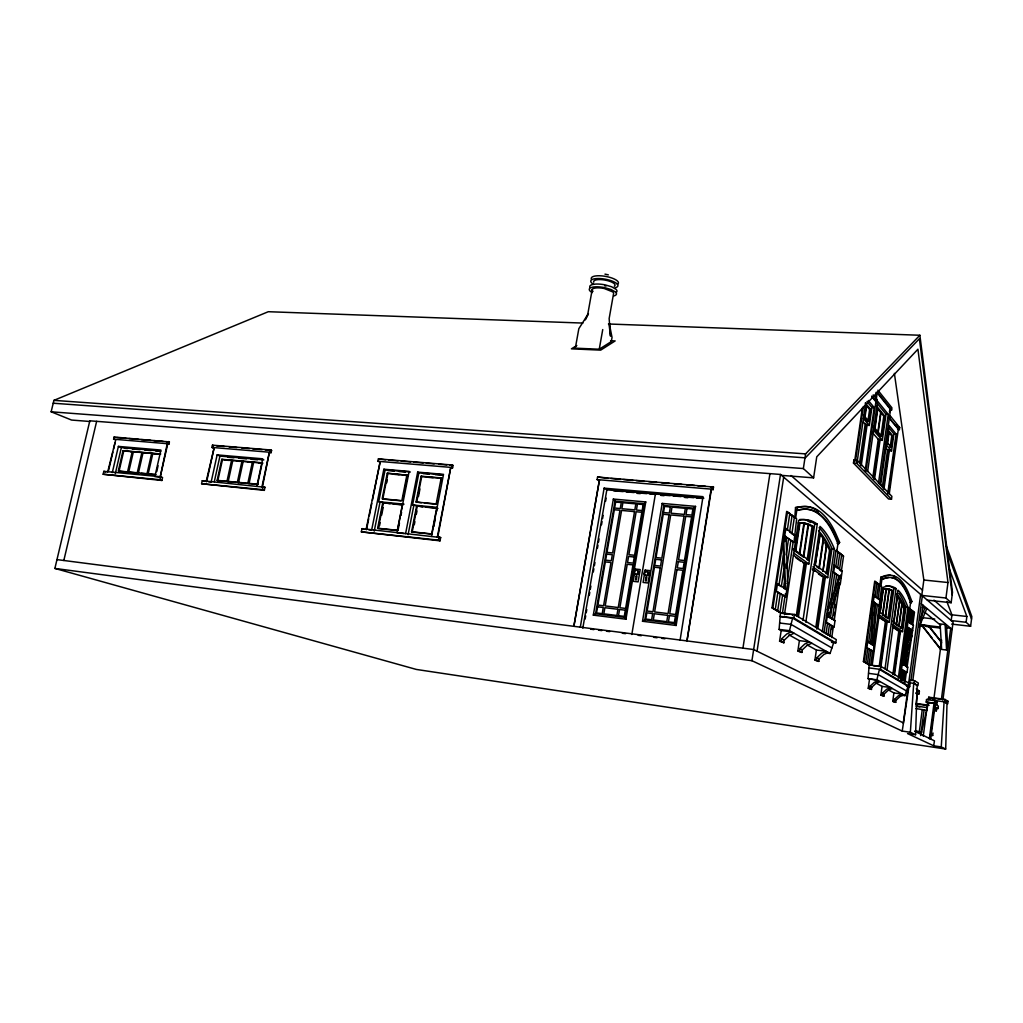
<?xml version="1.0" encoding="UTF-8"?>
<svg xmlns="http://www.w3.org/2000/svg" width="1023" height="1023" viewBox="0 0 1023 1023"><rect width="100%" height="100%" fill="white"/><g stroke="black" fill="none" stroke-linecap="round" stroke-linejoin="round"><path stroke-width="1.5" d="M945.687 749.041L947.004 703.632L944.088 701.868L941.25 746.931L945.687 749.041L416.335 669.438L54.884 568.43L89.819 420.811L780.511 474.455L953.078 622.189L942.874 700.218M915.585 734.744L917.158 685.512L913.705 683.415L910.355 732.263L915.585 734.744L907.554 733.568L933.705 745.805L941.25 746.931M879.997 681.574L876.046 683.3L871.775 687.226L871.468 689.438L869.703 688.492L870.01 686.267L874.294 682.328L878.271 680.602L868.054 678.633L869.192 664.912L863.412 661.523L874.678 581.358L881.673 586.409L873.322 651.51L866.149 647.406L873.322 651.51M794.065 633.25L789.372 635.373L784.283 640.142L783.887 642.789L781.303 641.421L781.7 638.748L786.815 633.966L791.533 631.83L781.188 630.552L779.104 629.401L780.472 612.815L772.007 607.841L786.661 511.513L796.648 518.84L793.963 542.395L785.153 536.397L785.332 541.167M951.633 624.094L970.61 626.281L971.85 616.664L945.981 545.144M928.398 699.655L928.731 697.187L944.92 699.4L948.065 701.33L947.746 703.798L944.587 701.868L934.28 700.461M970.61 626.281L966.108 622.278L966.863 616.485L948.756 567.279M608.455 323.997L919.869 335.25L952.503 592.304L951.147 602.726L945.943 598.007L947.989 582.522L917.925 349.227L816.75 456.821L813.605 477.856L781.572 475.363M933.948 698.313L941.633 640.014M940.84 648.096L941.556 642.585L928.385 625.846L921.493 625.04L940.649 649.464M934.025 703.261L929.37 738.593L930.674 739.22L935.303 704.016L934.025 703.261L927.72 702.392L923.245 736.138M931.352 729.425L931.94 724.936M932.528 720.448L932.925 717.443M933.513 712.954L934.293 710.179M932.17 698.197L937.145 701.829L936.812 704.336L935.035 703.287L935.367 700.768L932.17 698.197L926.531 699.566L926.199 702.072L928.014 703.121M946.595 650.04L947.503 643.147L946.492 625.654L945.124 624.516L940.124 623.94L941.646 649.439L946.595 650.04L945.124 624.516M946.774 601.422L951.94 614.81L951.185 620.577L966.108 622.278M941.403 699.323L950.699 628.263L946.262 627.751M944.587 701.868L944.92 699.4M916.007 704.31L917.439 693.543L916.045 692.712M915.981 693.466L919.038 693.888L919.383 691.254L916.25 688.965M919.319 731.765L922.273 709.566M921.173 732.033L924.127 709.834M903.808 680.269L904.984 671.625M908.577 645.091L905.726 666.178L907.746 667.124L907.005 672.559L900.879 669.068L907.005 672.559M910.099 633.838L910.675 629.593M911.403 624.209L913.143 611.422L912.465 611.345M904.741 679.08L905.163 675.986M906.838 663.582L907.26 660.474M907.887 655.82L908.309 652.712M908.948 648.071L909.357 644.963M909.997 640.308L910.419 637.201M912.938 618.595L913.36 615.488M904.971 682.507L906.327 672.469M907.069 667.034L913.398 625.283L907.401 621.166L913.398 625.283M912.363 627.892L912.005 630.577L912.682 630.654L906.659 626.613L911.966 630.142L902.989 658.697L901.57 669.157M912.721 625.206L914.447 612.47L909.153 608.25L899.69 677.789M903.322 722.916L920.649 594.44M909.524 682.789L909.882 680.103L914.6 680.73L918.322 683.019L917.963 685.679L914.242 683.415L909.524 682.789L902.222 731.074L910.355 732.263M894.383 373.369L923.846 580.015L921.774 595.399L945.943 598.007M906.544 686.241L909.69 686.663L910.061 683.901L880.969 666.433L869.192 664.912M922.337 595.872L910.905 680.73L909.882 680.103M912.848 680.218L922.951 605.156M914.242 683.415L914.6 680.73M899.908 599.772L896.468 624.823L899.051 626.703L902.133 604.12M898.731 626.472L901.877 603.557M892.862 674.489L898.846 630.82L892.516 626.281M893.897 674.63L899.869 630.935L897.81 630.692L892.747 627.073M894.562 674.694L900.483 631.383L899.869 630.935M901.276 628.327L903.987 608.532L897.261 595.731M900.253 628.199L902.312 628.442L905.01 608.647L903.795 605.59A189.511 46.419 -82.8 0 0 896.583 593.775M903.782 694.949L900.035 696.561L896.007 700.256L895.713 702.341L894.332 702.149L892.759 701.318L893.897 692.942L888.808 690.129M900.483 631.383L902.542 631.626L905.892 607.074A192.503 47.16 -82.8 0 0 898.961 593.404M895.713 702.341L894.153 701.509L894.434 699.412L898.475 695.704L902.248 694.08L893.897 692.942M898.296 678.275L907.951 607.304A192.631 46.956 -82.8 0 0 899.102 591.243L897.977 590.194L887.005 669.975M907.337 626.69L908.079 621.242M900.879 680.078L902.26 669.924M903.399 661.574L903.002 664.439L904.37 665.308L906.199 651.83M904.933 650.283L908.002 627.611M908.744 622.189L910.496 609.324L909.805 609.248M902.452 679.451L903.629 670.781M907.529 642.022L909.345 628.608M910.086 623.199L911.825 610.373L911.135 610.296M885.253 616.664L889.051 589.286M885.586 616.907L889.396 589.427M879.192 666.433L885.458 621.217L878.245 616.051M880.266 666.574L886.519 621.345L884.396 621.102M909.69 686.663L880.56 669.4L887.184 621.818L886.519 621.345M883.169 589.261A189.511 46.419 -82.8 0 1 892.414 590.424L889.038 618.762L879.499 611.805M887.184 621.818L889.307 622.061L893.949 588.404L892.772 587.586A192.503 47.16 -82.8 0 0 885.841 585.936M892.248 688.453L888.386 690.129L884.243 693.926L883.949 696.075L882.529 695.883L880.867 695.001L882.043 686.382L875.292 682.648M885.023 668.786L896.071 588.634L894.895 587.816A192.631 46.956 -82.8 0 0 883.041 587.496L872.274 664.681M883.949 696.075L882.286 695.192L882.58 693.031L886.736 689.208L890.611 687.546L882.043 686.382M893.872 622.93L897.555 596.115M899.639 599.286L896.161 624.593L893.552 622.7M872.593 651.421L870.637 665.423L864.154 661.612L875.419 581.435M887.683 494.083L896.11 433.995L889.077 425.504L880.65 485.03M866.89 647.495L867.734 641.523L866.993 641.434L872.568 644.989L871.877 606.677L872.606 606.754L873.31 645.078M872.606 606.754L874.192 595.514L873.45 595.437L876.621 597.841L878.565 583.941L874.678 581.358M889.409 487.536L889.844 484.378M890.509 479.646L890.956 476.488M892.504 465.452L892.951 462.294M893.616 457.562L894.051 454.404M895.598 443.368L896.046 440.21M889.256 493.904L898.322 429.212L889.307 418.177L899.37 429.66L897.593 429.161L898.322 429.212M867.785 648.416L865.803 662.572L865.062 662.482M868.617 642.47L872.069 617.802M875.036 596.639L876.992 582.701L876.263 582.624M899.37 429.66L899.677 427.537L890.355 416.054L888.872 415.965M869.397 649.426L867.427 663.531L866.686 663.441M870.228 643.493L872.274 628.876M874.166 615.335L875.803 603.698M891.493 499.224L891.89 496.36L857.057 460.184L853.924 459.966L853.463 463.061L888.565 498.994L891.493 499.224L856.609 463.291L853.463 463.061M871.008 650.423L869.039 664.477L868.31 664.387M871.826 644.516L872.478 639.886M874.179 627.751L877.376 604.874M890.739 575.322A203.871 49.807 -82.8 0 0 885.637 575.565L880.88 577.177L878.194 599.03L880.471 600.284L879.665 606.115L874.217 602.534M880.982 585.872L881.903 579.312L886.199 577.829A201.659 49.181 -82.8 0 1 888.757 577.432M871.468 689.438L868.233 688.287L869.473 679.425M883.002 588.992L880.049 612.867L883.386 588.916M886.097 588.762L882.504 614.657L887.977 618.646L891.851 590.642L884.511 588.724M882.836 614.9L886.468 588.775M873.757 478.802L879.371 439.379L878.258 439.302L872.005 432.154M874.499 479.365L880.074 440.171L879.371 439.379M874.499 429.123L877.44 408.471L883.795 416.182L880.905 436.527L874.857 429.545L877.798 408.906M876.621 406.157L884.908 416.246L882.018 436.604L872.721 425.824M880.074 440.171L882.312 440.325L886.02 414.187L877.325 403.561M878.54 482.856L888.245 414.328L877.67 401.31L867.619 471.577M889.422 412.064L889.793 409.469L890.534 409.52L879.959 484.301M890.048 418.215L890.355 416.054M889.793 409.469L891.608 409.98L891.915 407.819L877.9 390.198M887.12 443.713L888.744 432.243L891.775 435.836L892.862 435.9L891.263 447.307L886.455 441.731M887.465 444.11L889.089 432.639M882.35 486.974L887.58 449.928L885.637 447.716M883.233 488.61L888.667 450.005L887.58 449.928M883.936 489.135L889.345 450.772L888.667 450.005M890.163 447.23L891.775 435.836M889.345 450.772L891.532 450.926L893.923 433.854L888.872 427.793M831.52 642.354L835.804 642.892L836.277 639.605L794.36 614.439L780.472 612.815M861.213 465.785L867.044 425.274L863.297 422.23M865.279 403.036L870.752 409.558L869.026 421.553L867.875 421.476L869.601 409.494L866.238 405.492L864.486 417.576M867.044 425.274L869.333 425.415L871.916 407.461L866.993 401.553M865.138 470.81L874.217 407.589L868.322 400.492M875.458 399.494L876.417 392.794M865.893 471.577L875.905 401.758L871.877 396.834M875.905 401.758L876.673 401.809L876.992 399.571L873.194 394.891M877.721 432.857L880.65 412.359M878.079 433.266L880.995 412.781M872.862 477.14L878.258 439.302M822.262 631.869L834.359 548.814A231.837 68.298 -82.5 0 0 821.584 527.881L819.986 526.397L805.83 622.189M807.096 644.899L816.38 650.04L814.922 659.976L817.16 661.165L818.784 661.382L819.142 658.902L823.899 654.464L828.31 652.508L825.535 652.15M824.014 632.956L836.06 550.157L843.527 556.103L841.366 571.115L842.146 571.192L840.407 583.263L828.374 616.332M826.533 615.577L835.011 620.577L834.09 626.997L826.392 622.189L828.195 609.81L840.241 576.806L832.901 571.857L841.238 577.535L840.446 577.458L840.816 574.913M833.707 571.934L834.64 565.502L833.835 565.412M825.97 634.119L827.543 623.314M829.039 612.994L828.489 616.818L835.011 620.577M830.919 600.066L834.806 573.276M827.914 635.283L829.474 624.516M830.407 618.058L832.722 602.112L830.228 608.979M834.41 590.527L836.699 574.683M863.361 406.502L855.497 460.836L854.716 460.785L862.351 408.011M829.845 636.447L831.392 625.718M832.326 619.273L835.957 594.158M837.863 581.077L838.579 576.077M832.108 629.554L832.556 626.421M834.141 615.475L834.602 612.342M835.28 607.649L835.727 604.516M856.609 463.291L857.057 460.184M831.75 637.585L833.297 626.894L825.587 622.086L826.392 622.189M834.218 620.488L839.614 583.174L840.407 583.263M857.069 462.46L865.688 402.832M866.609 405.939L864.87 418.011L867.875 421.476M859.512 463.432L865.151 424.34M860.433 465.081L866.302 424.417M818.848 568.315L823.272 538.315M823.668 538.955L819.295 568.647L816.674 566.729M826.494 543.865L822.952 571.307L826.878 544.581M815.804 627.406L823.246 576.601L812.441 568.852M816.789 629.094L824.448 576.729L823.246 576.601M817.876 628.263L825.318 577.356L824.448 576.729M820.28 534.121L815.126 565.604L819.845 533.61L825.382 541.742L829.551 550.208L826.124 573.622L827.326 573.75L830.753 550.323L828.988 546.435A228.039 67.492 -82.5 0 0 818.592 530.911M825.318 577.356L827.722 577.611L831.968 548.584A231.671 68.579 -82.5 0 0 819.129 527.651M818.784 661.382L816.546 660.18L816.904 657.699L821.686 653.237L826.124 651.267L816.38 650.04M796.265 615.833L804.155 562.906L793.337 555.157M797.518 615.974L805.395 563.034L802.914 562.778M798.439 616.818L806.341 563.711L805.395 563.034M798.145 522.919L804.973 523.341L812.096 526.5L807.147 559.798L808.387 559.926L813.336 526.615L812.633 526.116A228.039 67.492 -82.5 0 0 799.411 523.047M806.341 563.711L808.822 563.967L814.768 523.942L813.08 522.74A231.671 68.579 -82.5 0 0 799.666 519.531M811.802 643.224L807.249 645.257L802.326 649.848L801.942 652.418L800.28 652.201L797.876 650.922L799.398 640.641L788.976 634.874M802.978 620.488L817.249 524.16L815.574 522.958A231.837 68.298 -82.5 0 0 798.631 520.413L784.436 614.733M801.942 652.418L799.551 651.139L799.935 648.556L804.871 643.94L809.449 641.894L799.398 640.641M933.705 745.805L934.447 740.844L915.086 731.483M813.605 477.856L803.362 468.56L805.574 453.892L919.869 335.25M785.332 593.89L782.378 613.519L772.007 607.841M787.173 581.729L793.106 542.305M785.766 596.805L775.485 590.834L785.766 596.805L787.787 583.391L786.022 536.487M783.887 642.789L779.577 641.204L781.188 630.552M795.216 551.116L799.462 522.894M795.715 551.474L800.012 522.881M799.257 554.057L803.886 523.175M799.743 554.415L804.41 523.252M792.377 615.488L792.505 614.593M835.804 642.892L793.822 618.007L794.36 614.439M808.093 524.351L803.234 556.947L792.812 549.364M803.707 557.305L808.592 524.582M930.188 735.141L932.682 735.511L933.053 733.031M933.884 710.474L936.377 710.832L936.748 708.364L934.306 706.957M936.748 708.364L937.989 708.543L938.36 706.087L934.664 703.926L936.812 704.336M772.889 607.943L787.531 511.59M776.367 590.936L777.454 583.749L776.585 583.647L781.316 586.678L783.976 569.12M785.6 588.967L783.797 541.96L785.843 528.456L784.973 528.38L787.301 530.144L789.833 513.418L788.976 513.341M777.876 592.33L775.293 609.363L774.424 609.26M778.963 585.169L783.452 555.54M785.6 541.372L786.227 537.203M780.242 593.8L777.672 610.757L776.802 610.654M786.124 554.914L788.541 538.916M782.582 595.258L780.038 612.15L779.168 612.048M784.5 582.611L783.656 588.174L784.743 588.864L782.927 541.87L783.797 541.96M786.649 568.34L790.843 540.63M791.892 533.622L794.398 517.05L786.661 511.513M811.93 507.92A245.443 72.492 -82.5 0 0 802.313 506.475L795.523 507.549L794.794 517.97L795.651 518.047L796.827 510.196L802.978 509.198A242.771 71.572 -82.5 0 1 834.103 534.863L837.952 543.609L836.904 550.834L836.098 550.745L843.527 556.103M902.222 731.074L751.931 660.705L780.511 474.455M757.058 651.191L783.682 477.166M742.941 648.147L769.935 473.636M711.381 489.531L686.97 640.922L711.087 489.314L713.095 489.672L713.517 487.038L597.573 477.05L597.125 479.595L599.414 480.158L573.865 626.319L599.414 480.158M713.095 489.672L712.929 486.603M676.139 625.475L675.052 623.608L693.875 508.188L695.538 506.385L662.175 503.406L642.508 621.268L676.139 625.475L695.538 506.385M631.818 634.49L655.398 494.032M642.508 621.268L644.81 619.848L663.863 505.503L662.175 503.406M625.948 619.209L624.938 617.38L644.145 503.738L645.743 501.948L613.352 499.058L593.314 615.13L625.948 619.209L645.743 501.948M593.314 615.13L595.578 613.723L615.002 501.117L613.352 499.058M680.103 640.027L703.006 496.666L604.12 488.163L580.31 627.15M582.816 628.16L606.831 489.838L604.12 488.163M585.156 619.017L585.706 615.884M586.243 612.739L586.793 609.593M589.248 595.463L589.785 592.33M590.335 589.184L590.885 586.038M593.34 571.908L593.877 568.775M594.427 565.629L594.964 562.484M597.419 548.354L597.969 545.221M598.519 542.075L599.056 538.929M601.511 524.799L602.061 521.666M602.598 518.52L603.148 515.375M605.603 501.244L606.14 498.111M585.77 319.074L588.43 313.626L578.839 328.664L575.322 348.178L599.248 349.227L602.739 329.572M592.202 289.535L587.752 314.33L585.092 320.02M437.371 501.18L436.783 504.237L424.404 503.047M438.841 493.546L439.43 490.49M440.913 482.856L441.501 479.8M437.358 508.073L417.269 506.116L412.192 532.062L432.307 534.185L431.693 533.916L436.757 507.779L436.757 511.142M431.514 536.436L443.522 474.352L417.665 472.127L405.581 533.674M433.79 526.5L435.274 518.827M437.754 537.228L450.734 467.549L437.345 537.049L440.67 537.535L440.031 540.835L361.349 531.87L362.001 528.648L440.67 537.535M452.256 465.017L453.048 465.439L452.575 467.882L451.782 467.46L452.256 465.017L378.395 458.905L377.922 461.283L380.147 461.821L372.398 500.362M440.031 540.835L438.407 540.131L439.046 536.819M422.512 506.858L412.563 504.991L418.893 472.741L417.665 472.127M408.075 534.748L413.804 505.554M416.054 502.024L421.105 476.207L441.194 477.958L436.169 503.943L416.054 502.024L421.31 502.753M416.668 502.319L421.719 476.513L421.105 476.207M412.806 532.331L411.566 531.794L416.655 505.835M418.471 496.539L419.954 488.956M414.302 524.709L414.89 521.653M416.387 514.032L416.988 510.976M406.924 474.966L401.847 500.669L382.167 498.776L387.269 473.253L407.538 475.273L387.269 473.253M403.062 497.932L403.663 494.915M405.146 487.357L406.643 479.813M402.448 504.454L397.346 530.298L377.653 528.226L382.781 502.562L378.727 501.718L385.121 469.838L383.855 469.225L371.656 530.08L368.868 529.773M397.973 530.566L399.469 522.97M400.978 515.375L401.566 512.344M374.226 531.142L379.993 502.28M400.952 500.81L382.794 499.071L387.896 473.559M386.72 482.869L387.321 479.864M396.464 530.4L378.293 528.495L383.42 502.843L403.075 504.748M379.533 525.745L380.134 522.727M381.643 515.183L383.139 507.651M366.081 529.479L380.147 461.821M366.503 529.658L368.676 518.866M369.303 515.784L371.784 503.444M262.412 487.038L269.343 452.383L261.952 486.846L264.995 487.28L264.33 490.362L201.595 483.738L202.26 480.72L264.995 487.28M270.673 449.992L271.581 450.401L271.082 452.69L270.174 452.281L270.673 449.992L212.439 445.171L211.94 447.422L214.114 447.921L206.646 481.705M264.33 490.362L262.502 489.608L263.154 486.526M252.374 462.217L247.783 483.47L256.773 484.327M249.049 483.598L253.653 462.319M256.786 486.36L262.719 458.803L217.132 454.89L211.16 481.999L208.666 481.756M258.32 484.467L257.63 484.186L262.233 462.831L221.774 459.301L217.145 480.35L218.551 480.925M241.927 461.296L237.31 482.485L246.249 483.329M238.576 482.6L243.18 461.411M231.543 460.388L226.927 481.501L235.789 482.332M228.18 481.616L232.796 460.503M212.874 447.818L213.372 445.58L212.439 445.171M206.173 481.526L214.114 447.921M214.319 481.628L219.945 456.092L217.132 454.89M221.774 459.301L222.477 459.596L217.848 480.631L225.405 481.347M167.695 444.046L160.163 477.268L167.209 443.841L168.897 444.148L169.396 441.936L114.116 437.038L113.604 439.199L115.752 439.698L107.658 472.115M161.89 480.465L159.946 479.723L160.624 476.744L103.835 471.334L103.157 474.25L161.89 480.465L162.567 477.498L160.624 476.744M168.897 444.148L167.938 443.739L168.437 441.527M146.967 473.918L151.647 453.406M148.143 474.033L152.836 453.509M156.736 471.629L158.066 465.734M137.197 472.997L141.89 452.55M143.067 452.652L138.374 473.099L130.1 472.319M160.739 453.969L123.003 450.67L118.297 470.989L156.059 474.57M132.21 451.706L127.504 472.076L119.039 471.271L123.745 450.964L160.023 454.135M128.681 472.178L133.374 451.808M108.515 470.746L112.862 452.115M113.579 449.007L115.036 442.806M112.313 472.562L118.387 446.399L160.905 450.056L154.857 476.628L159.678 477.076M115.292 473.675L121.353 447.575L118.387 446.399M63.822 560.489L96.635 421.348M920.623 735.575L928.411 702.929M90.254 421.514L71.572 420.057L51.15 411.796L53.912 400.364L268.295 311.708L582.905 323.076M792.595 618.109L833.758 642.431L830.049 653.48L789.5 630.679L792.595 618.109L780.459 616.664M905.01 695.64L876.864 679.809L879.435 669.413L908.002 686.305L905.01 695.64L900.867 695.077M902.363 664.029L903.181 661.433M904.895 655.986L908.347 644.963M910.061 639.516L911.34 635.424M903.053 664.119L912.017 635.513M911.288 630.053L902.299 658.607L902.989 658.697M827.991 615.117L828.809 612.854M833.221 600.744L835.689 593.954M836.187 592.586L839.614 583.174M839.448 576.716L827.39 609.708L828.195 609.81M919.025 627.24L926.569 609.12L925.022 607.841L922.401 607.547M919.997 619.861L925.022 607.841M909.895 602.534L911.263 602.688L911.915 601.524L908.987 593.928A203.948 49.667 -82.8 0 0 887.082 575.706L880.88 577.177M839.64 542.395L838.042 542.241L837.159 543.533L838.745 543.686L839.64 542.395L835.407 532.727A245.558 72.301 -82.5 0 0 804.014 506.628L795.523 507.549M599.248 349.227L611.306 341.58L612.035 337.437L609.337 323.805M576.819 345.531L571.422 348.843L600.693 350.135L615.143 340.928L610.59 340.749M645.27 572.228L647.009 571.525L648.531 572.471L648.684 574.376L647.354 575.783L645.539 575.655L644.618 574.069M881.174 579.235L886.928 577.905A201.697 49.104 -82.8 0 1 908.603 595.808L911.263 602.688M882.082 589.146L884.435 588.736M795.971 510.119L803.822 509.262A242.822 71.482 -82.5 0 1 834.896 534.939L838.745 543.686M876.059 392.346L877.581 392.423L891.608 409.98M876.992 399.571L876.225 399.533L877.184 392.845L890.534 409.52M871.916 407.461L874.217 407.589M869.601 409.494L870.752 409.558M886.02 414.187L888.245 414.328M883.795 416.182L884.908 416.246M899.677 427.537L898.22 427.448L896.353 425.146M893.923 433.854L896.11 433.995M53.912 400.364L805.574 453.892M51.15 411.796L803.362 468.56M116.648 437.563L125.957 438.33M129.064 438.598L138.374 439.366M141.468 439.621L150.777 440.389M153.885 440.644L163.194 441.425M166.289 441.68L169.396 441.936M216.518 445.836L224.382 446.488M229.101 446.885L236.965 447.537M241.684 447.933L249.548 448.586M252.694 448.841L262.131 449.621M265.277 449.877L271.581 450.401M385.518 459.851L378.395 458.905M388.663 460.107L398.088 460.887M401.221 461.156L410.645 461.936M413.791 462.191L423.215 462.971M426.348 463.227L434.2 463.879M438.918 464.276L446.77 464.928M449.903 465.184L453.048 465.439M607.739 478.265L597.573 477.05M610.897 478.521L620.36 479.314M623.519 479.57L632.994 480.362M636.153 480.618L644.042 481.27M648.787 481.667L656.676 482.319M661.421 482.715L669.311 483.368M674.042 483.764L681.945 484.416M686.676 484.812L694.566 485.465M697.724 485.72L705.627 486.373M710.358 486.769L713.517 487.038M113.604 439.199L167.938 443.739M211.94 447.422L270.174 452.281M377.922 461.283L451.782 467.46M597.125 479.595L712.494 489.237M269.791 452.588L271.082 452.69M451.13 467.754L452.575 467.882M383.855 469.225L409.149 471.398L397.026 532.766L404.162 533.52M385.121 469.838L410.376 472.012M418.893 472.741L443.202 474.838M121.353 447.575L160.662 450.977M219.945 456.092L263.883 459.877M387.947 470.593L394.251 471.13M398.983 471.539L405.3 472.089M423.151 473.623L429.212 474.148M435.286 474.672L441.361 475.196M606.831 489.838L703.837 498.214M124.397 448.304L127.543 448.573M132.248 448.982L140.113 449.66M144.818 450.069L151.11 450.606M155.816 451.015L160.534 451.424M227.618 457.23L233.883 457.767M238.589 458.176L246.428 458.854M251.134 459.263L257.4 459.8M613.762 490.797L623.16 491.603M626.293 491.884L634.119 492.562M637.252 492.83L646.638 493.636M649.771 493.917L656.024 494.454M660.717 494.863L670.078 495.669M673.211 495.938L681.011 496.615M684.131 496.884L693.504 497.69M696.625 497.971L702.878 498.508M637.073 493.355L640.257 493.636M660.884 495.413L664.055 495.695M684.681 497.485L687.852 497.753M421.719 476.513L441.795 478.265M394.558 474.391L399.085 474.787M405.134 475.324L408.151 475.58M428.509 477.357L433.138 477.767M222.477 459.596L262.911 463.138M130.765 451.808L133.911 452.089M143.335 452.908L146.481 453.189M154.332 453.867L157.478 454.148M224.728 460.03L229.395 460.44M237.17 461.117L240.277 461.386M248.052 462.076L252.707 462.486M258.934 463.023L262.041 463.291M791.265 515.17L792.122 515.247L789.603 531.896L794.155 535.336M615.002 501.117L644.145 503.738M663.863 505.503L693.875 508.188M814.768 523.942L817.249 524.16M812.096 526.5L813.336 526.615M217.145 480.35L257.63 484.186M141.238 473.368L155.355 474.71M783.899 535.477L793.963 542.395M103.157 474.25L159.946 479.723M201.595 483.738L262.502 489.608M378.727 501.718L404.034 504.16M412.563 504.991L436.911 507.344M390.095 503.712L382.781 502.562M393.113 504.007L402.18 504.889M425.606 507.152L437.959 508.354M831.968 548.584L834.359 548.814M829.551 550.208L830.753 550.323M837.159 551.589L837.952 551.666L835.74 566.857L837.632 568.289L839.819 553.149L839.039 553.072M840.893 554.556L841.686 554.632L839.499 569.709L841.366 571.115M923.846 580.015L947.989 582.522M411.566 531.794L431.693 533.916M893.949 588.404L896.071 588.634M361.349 531.87L438.407 540.131M892.913 590.757L890.291 590.194M786.93 583.302L787.787 583.391M927.298 600.117L951.147 602.726M910.547 601.371L911.915 601.524M785.971 589.657L786.84 589.747L777.454 583.749M872.619 601.345L879.665 606.115M905.892 607.074L907.951 607.304M903.987 608.532L905.01 608.647M951.94 614.81L966.863 616.485M914.447 612.47L909.063 608.647L909.754 608.723L910.585 602.611L907.925 595.731A201.659 49.181 -82.8 0 0 891.238 577.56M922.132 617.611L934.779 619.056M919.639 624.657L940.137 627.035M921.493 625.04L929.395 626.626L941.595 642.137M919.6 625.654L922.733 626.025M925.879 626.396L940.022 628.032M783.848 613.57L789.615 614.26M779.935 616.37L793.822 618.007M833.297 626.894L834.09 626.997M779.782 623.033L791.048 624.388L831.916 647.955M779.104 629.401L789.5 630.679M873.412 645.539L874.154 645.628L867.734 641.523M595.578 613.723L624.938 617.38M644.81 619.848L675.052 623.608M779.577 641.204L781.303 641.421M825.906 652.955L830.049 653.48M901.634 663.569L907.746 667.124M797.876 650.922L799.551 651.139M863.412 661.523L864.154 661.612M56.981 559.607L753.644 649.528L903.475 722.98M590.719 629.183L593.877 629.593M598.621 630.206L601.78 630.603M606.524 631.217L609.682 631.626M622.329 633.263L625.501 633.672M638.135 635.309L641.28 635.718M653.914 637.355L657.073 637.751M661.804 638.365L664.963 638.774M873.399 665.704L879.281 666.459M814.922 659.976L816.546 660.18M868.783 667.866L880.56 669.4M868.591 673.351L878.143 674.617L906.506 690.96M54.884 568.43L751.931 660.705M868.054 678.633L876.864 679.809M868.233 688.287L869.703 688.492M935.444 698.517L939.92 699.118M945.15 700.934L948.065 701.33M926.531 699.566L935.367 700.768L937.145 701.829M880.867 695.001L882.286 695.192M926.199 702.072L935.035 703.287M916.621 703.568L929.101 705.282M915.892 703.901L926.953 705.435M892.759 701.318L894.153 701.509M915.943 705.972L927.247 707.647M916.723 706.407L919.882 706.842M915.713 708.555L927.222 710.371M915.662 731.138L921.928 732.059M914.613 731.164L919.306 731.854M635.526 574.478L637.291 574.734L638.697 573.417L638.672 571.499L636.447 570.028L634.682 570.617L633.915 572.42L634.72 574.056L636.498 574.325L637.904 572.995L637.879 571.09M604.989 274.126L608.327 274.855M604.657 285.724L606.025 286.056M103.835 471.334L105.842 472.076M123.003 450.67L124.486 451.258M202.26 480.72L204.165 481.475M114.116 437.038L115.1 437.435M53.848 403.471L53.222 403.215L805.344 457.856L919.383 338.741L952.17 594.9M362.001 528.648L363.728 529.364M930.521 734.437L932.682 735.511M781.7 638.748L784.283 640.142M799.935 648.556L802.326 649.848M816.904 657.699L819.142 658.902M870.01 686.267L871.775 687.226M882.58 693.031L884.243 693.926M894.434 699.412L896.007 700.256M933.961 709.45L936.377 710.832M927.72 702.392L929.012 703.146M934.344 706.433L937.989 708.543M919.038 693.888L917.081 692.724L917.426 690.09L919.383 691.254M783.516 612.79L786.175 614.363M928.731 697.187L930.917 698.492M900.815 679.323L903.501 680.934M795.689 557.612L800.498 561.064M812.415 569.594L814.832 571.307M818.438 573.89L822.044 576.473M878.373 616.792L883.194 620.232M793.861 553.162L808.822 563.967M812.863 566.883L827.722 577.611M878.425 614.209L889.307 622.061M892.504 624.375L902.542 631.626M792.889 548.622L808.387 559.926M814.231 564.184L827.326 573.75M892.286 621.127L902.312 628.442M785.843 528.456L795.012 535.425M834.64 565.502L842.146 571.192M874.192 595.514L880.471 600.284M928.385 625.846L929.395 626.626M924.843 612.317L940.828 625.398M921.275 603.762L952.132 629.452M791.022 475.529L922.49 590.143M933.948 600.13L951.825 615.718M971.492 619.017L946.748 550.898M853.924 459.966L854.716 460.785M863.374 418.56L869.333 425.415M873.514 430.21L882.312 440.325M885.407 443.892L891.532 450.926M863.514 415.172L869.026 421.553M887.133 429.072L892.862 435.9M871.928 395.991L876.673 401.809M922.516 625.833L932.068 638.02M933.986 640.449L940.674 648.978M797.237 507.702L797.697 510.272M882.35 577.33L882.632 579.389M609.184 325.404L610.501 336.132L609.145 318.575L613.531 293.78A10.895 3.338 10.1 0 0 612.777 291.926L604.171 288.486A10.895 3.338 10.1 0 0 594.273 288.23A10.895 3.338 10.1 0 0 593.02 291.402M786.188 563.865L786.367 568.379M874.217 602.061L874.882 640.334M807.39 520.86A231.492 68.861 -82.4 0 1 810.6 522.51M893.169 575.975A203.871 49.807 -82.8 0 1 895.521 577.113M813.068 508.393A245.443 72.492 -82.5 0 1 818.592 511.769M803.707 523.226A227.86 67.761 -82.4 0 1 805.907 523.866M824.781 542.727A227.86 67.761 -82.4 0 1 826.584 546.192M591.371 279.151A13.798 4.335 10.1 0 1 606.486 276.555A13.798 4.335 10.1 0 1 617.419 284.343M593.685 284.394A13.811 4.309 10.1 0 1 595.028 278.716A13.811 4.309 10.1 0 1 613.468 281.619A13.811 4.309 10.1 0 1 615.168 287.783M613.723 295.979A13.823 4.245 10.1 0 0 615.45 291.99L611.115 289.522L604.516 287.616A13.823 4.245 10.1 0 0 590.987 287.616A13.823 4.245 10.1 0 0 592.215 292.591M615.961 292.552A13.823 4.258 10.1 0 0 615.936 289.24L611.601 286.76L605.015 284.854A13.823 4.258 10.1 0 0 589.9 287.361M593.736 282.207A10.882 3.401 10.1 0 1 605.642 280.2A10.882 3.401 10.1 0 1 614.273 286.312M667.776 615.386L666.753 621.664L653.301 619.989L654.336 613.736L667.776 615.386M684.042 516.18L668.07 613.595L654.63 611.959L670.704 514.953L684.042 516.18M685.333 508.316L684.336 514.428L670.986 513.214L671.996 507.114L685.333 508.316M669.464 615.59L668.441 621.869L674.362 622.611L675.385 616.319L669.464 615.59M676.983 569.67L669.758 613.8L675.679 614.516L682.891 570.31L676.983 569.67M678.3 561.691L677.277 567.893L683.172 568.532L684.195 562.318L678.3 561.691M685.73 516.334L678.581 559.913L684.477 560.54L691.599 516.884L685.73 516.334M687.008 508.457L686.011 514.582L691.893 515.119L692.891 508.994L687.008 508.457M652.661 613.531L651.625 619.785L645.794 619.056L646.83 612.828L652.661 613.531M660.244 567.855L652.968 611.754L647.124 611.038L654.426 567.215L660.244 567.855M661.561 559.913L660.538 566.09L654.707 565.463L655.743 559.3L661.561 559.913M669.042 514.799L661.855 558.162L656.037 557.548L663.236 514.262L669.042 514.799M670.334 506.96L669.323 513.06L663.531 512.523L664.541 506.436L670.334 506.96M645.142 570.105L643.083 582.445L648.058 583.008L650.116 570.655L645.142 570.105M646.037 577.381L645.449 580.911L646.28 581L646.868 577.471L646.037 577.381M625.309 610.194L624.273 616.383L618.519 615.68L619.567 609.491L625.309 610.194M632.968 564.901L625.616 608.429L619.874 607.726L627.24 564.274L632.968 564.901M634.298 557.036L633.263 563.149L627.547 562.535L628.582 556.422L634.298 557.036M641.869 512.293L634.592 555.284L628.876 554.683L636.153 511.769L641.869 512.293M643.173 504.518L642.163 510.567L636.447 510.042L637.47 504.007L643.173 504.518M635.257 569.018L633.186 581.32L638.122 581.882L640.193 569.568L635.257 569.018M636.127 576.269L635.539 579.798L636.357 579.888L636.958 576.371L636.127 576.269M617.93 609.286L616.882 615.475L603.839 613.851L604.887 607.7L617.93 609.286M634.529 511.615L618.237 607.534L605.194 605.936L621.575 510.426L634.529 511.615M635.846 503.866L634.823 509.889L621.869 508.7L622.892 502.702L635.846 503.866M597.598 606.805L596.537 612.943L602.215 613.647L603.263 607.496L597.598 606.805M605.335 561.908L597.892 605.053L603.57 605.744L610.987 562.522L605.335 561.908M606.677 554.108L605.629 560.169L611.281 560.783L612.329 554.709L606.677 554.108M614.324 509.748L606.984 552.369L612.624 552.97L619.964 510.272L614.324 509.748M615.654 502.05L614.618 508.035L620.258 508.559L621.281 502.549L615.654 502.05M644.49 571.819L643.825 573.66L644.759 575.246L646.562 575.374L647.891 573.954L647.751 572.062L646.229 571.103L644.49 571.819"/></g></svg>
